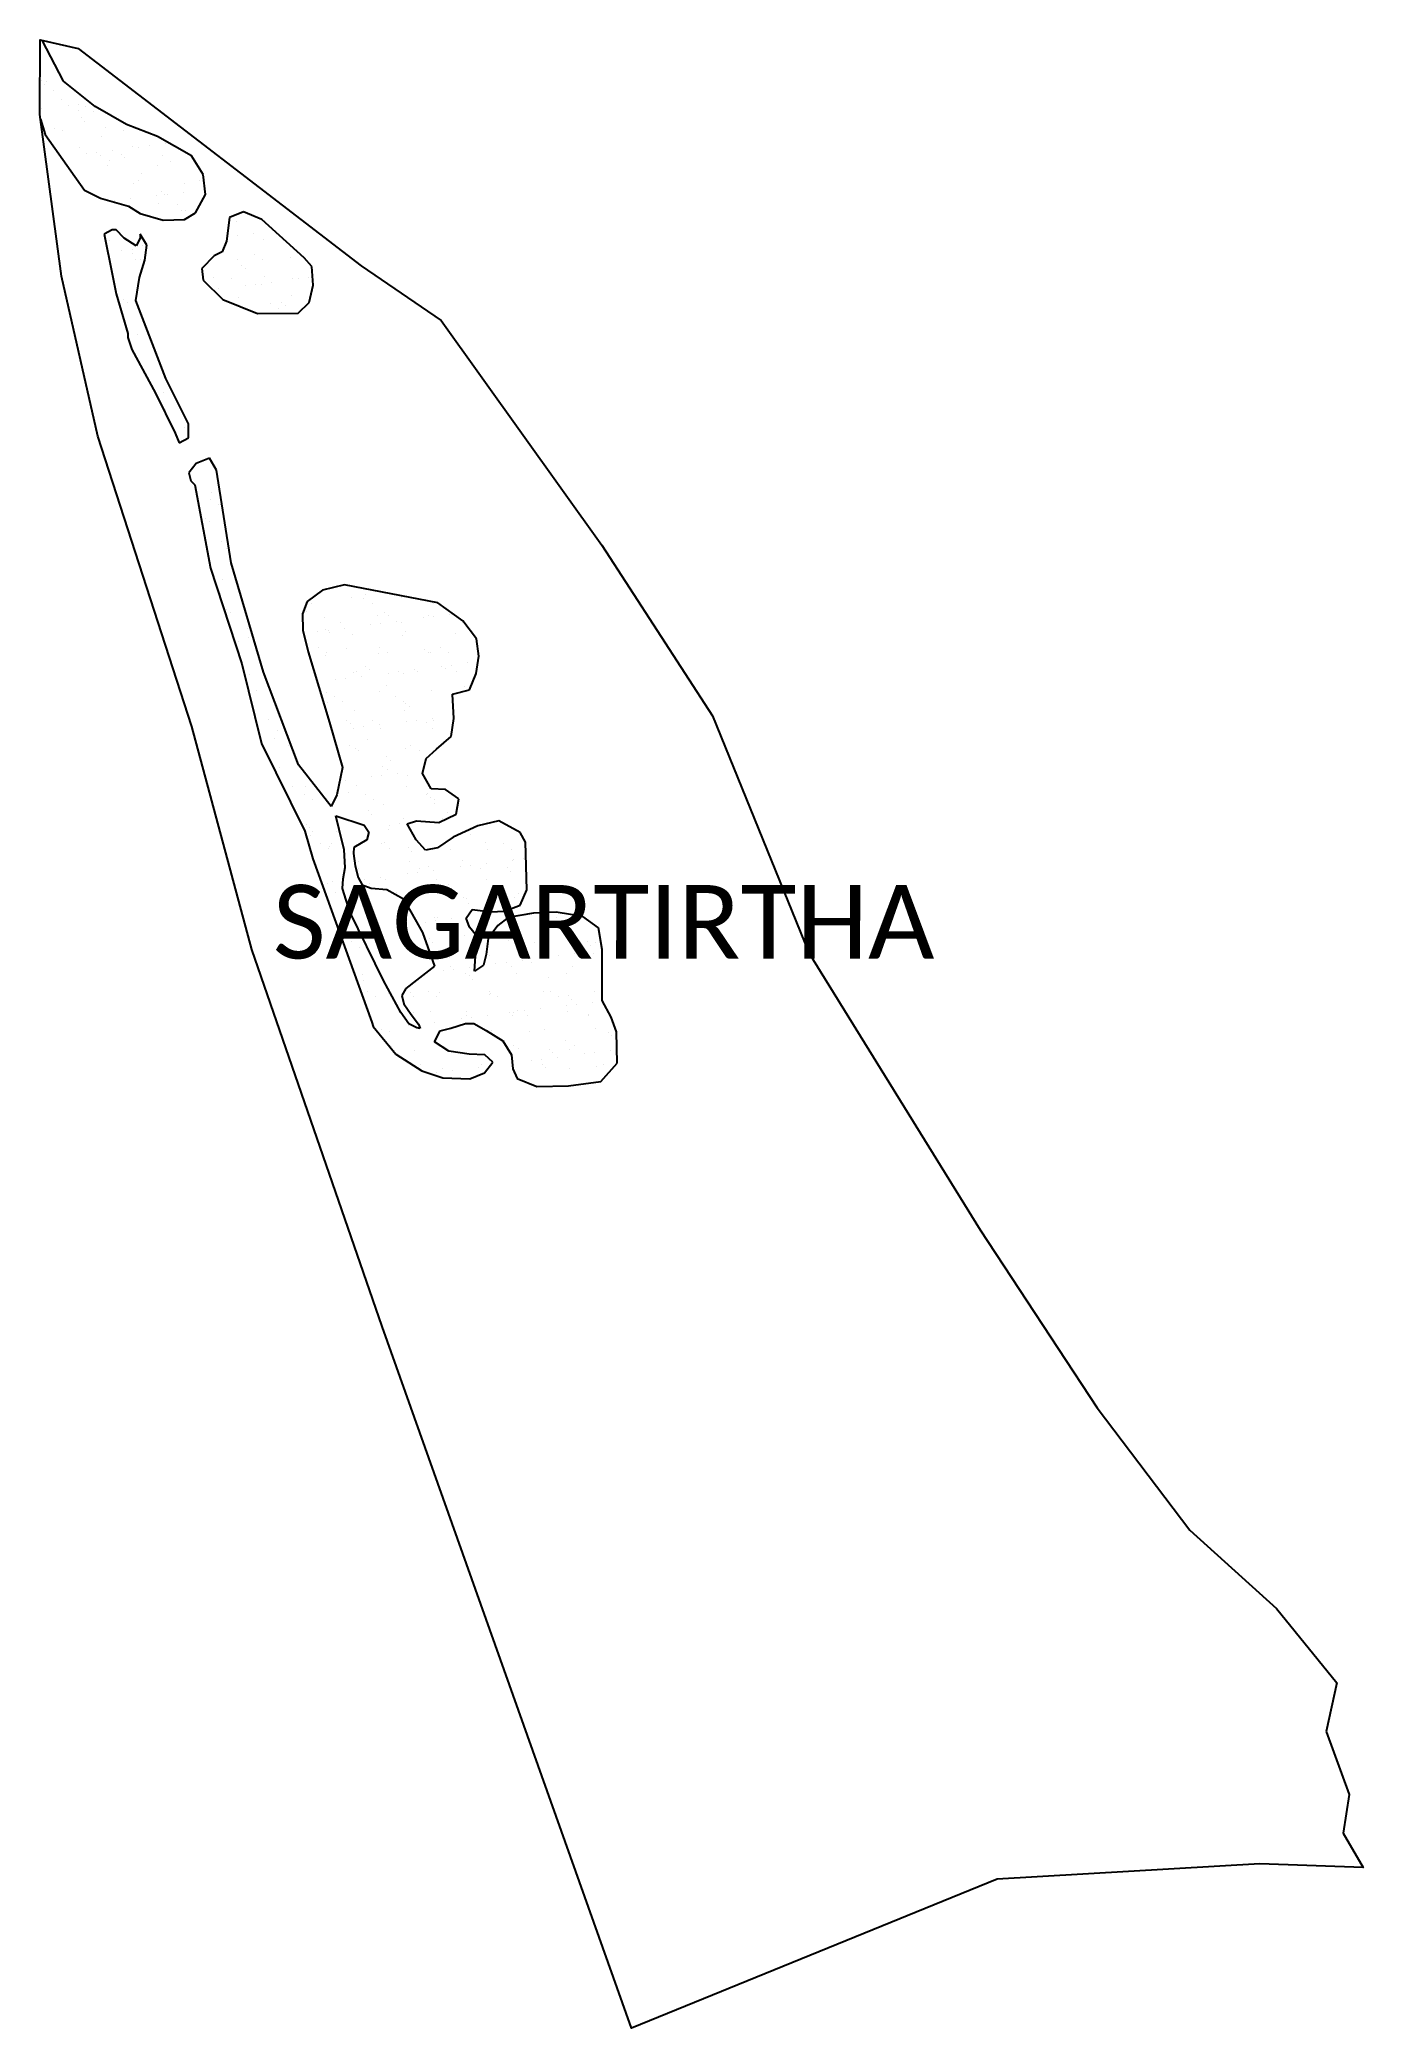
# Model space of a CAD drawing. Header units: metres. Extents: x 355975 to 357326, y 1743896 to 1745925.
import ezdxf

# ---------------------------------------------------------------- set-up
doc = ezdxf.new("R2010")
doc.units = ezdxf.units.M
doc.layers.add('SAND DUNES', color=42, linetype='Continuous')
doc.layers.add('VILLAGE NAME', color=250, linetype='Continuous')
doc.styles.add('MtXpl_Calibri', font='calibri.ttf')

msp = doc.modelspace()

# ---------------------------------------------------------------- linework, layer by layer
at = {"color": 3}
for points in [[(357288.1, 1744198.9), (357311.3, 1744134.8), (357305.3, 1744095.2), (357325.8, 1744060.2), (357220.3, 1744063.9), (356952.3, 1744048.3), (356579.1, 1743896.3), (356324.7, 1744612.4), (356191.6, 1744996.8), (356130.4, 1745224.4), (356034.4, 1745520.6), (355997.3, 1745684.1), (355975.2, 1745848.8), (355975.7, 1745925.2), (356014.3, 1745916.4), (356303.1, 1745694.7), (356385, 1745638.8), (356548.8, 1745409.6), (356661.7, 1745235.4), (356760, 1744993.4), (356934.9, 1744710.8), (357054.2, 1744529.3), (357148.8, 1744404.5), (357237.4, 1744324.4), (357298.8, 1744248.7)], [(357298.8, 1744248.7), (357288.1, 1744198.9)]]:
    msp.add_lwpolyline(points, dxfattribs=at)
at = {"layer": 'SAND DUNES'}
for p, q in [((355999.4, 1745882.8), (355977.5, 1745924.8)), ((356031.9, 1745857), (355999.4, 1745882.8)), ((355975.8, 1745844.3), (355980.6, 1745828.7)), ((356063.6, 1745838.7), (356031.9, 1745857)), ((355980.6, 1745828.7), (356021, 1745771.7)), ((356095.3, 1745826.5), (356063.6, 1745838.7)), ((356130, 1745806.7), (356095.3, 1745826.5)), ((356142, 1745787.8), (356130, 1745806.7)), ((356144.2, 1745767.4), (356142, 1745787.8)), ((356021, 1745771.7), (356037.2, 1745763.6)), ((356037.2, 1745763.6), (356065.6, 1745755.4)), ((356134.3, 1745748.6), (356144.2, 1745767.4)), ((356065.6, 1745755.4), (356077.6, 1745748)), ((356077.6, 1745748), (356101, 1745741.1)), ((356101, 1745741.1), (356122.9, 1745741.8)), ((356122.9, 1745741.8), (356134.3, 1745748.6)), ((356168.7, 1745744), (356165.8, 1745719.7)), ((356183, 1745749.6), (356168.7, 1745744)), ((356202, 1745741.9), (356183, 1745749.6)), ((356245.2, 1745702.8), (356202, 1745741.9)), ((356049.2, 1745731.1), (356041.1, 1745727)), ((356041.1, 1745727), (356049.1, 1745686.4)), ((356053.3, 1745731.1), (356049.2, 1745731.1)), ((356061.4, 1745722.9), (356053.3, 1745731.1)), ((356073.5, 1745714.8), (356061.4, 1745722.9)), ((356077.6, 1745722.9), (356073.5, 1745714.8)), ((356084.5, 1745715.6), (356077.6, 1745726.9)), ((356077.6, 1745726.9), (356077.6, 1745722.9)), ((356165.8, 1745719.7), (356161.5, 1745708.8)), ((356076.9, 1745682.7), (356082.4, 1745700.4)), ((356082.4, 1745700.4), (356084.5, 1745715.6)), ((356153.3, 1745704.6), (356140.5, 1745691.8)), ((356161.5, 1745708.8), (356153.3, 1745704.6)), ((356252.8, 1745693.7), (356245.2, 1745702.8)), ((356049.1, 1745686.4), (356053.1, 1745666.1)), ((356073.2, 1745659.1), (356076.9, 1745682.7)), ((356140.5, 1745691.8), (356141.8, 1745679.9)), ((356141.8, 1745679.9), (356162.2, 1745660.3)), ((356254.1, 1745674.7), (356252.8, 1745693.7)), ((356053.1, 1745666.1), (356065.1, 1745625.5)), ((356103.8, 1745579.6), (356073.2, 1745659.1)), ((356162.2, 1745660.3), (356197.4, 1745645.9)), ((356250.3, 1745657.1), (356254.1, 1745674.7)), ((356197.4, 1745645.9), (356238.8, 1745646.2)), ((356238.8, 1745646.2), (356250.3, 1745657.1)), ((356065.1, 1745625.5), (356065.1, 1745621.5)), ((356065.1, 1745621.5), (356069.1, 1745609.3)), ((356069.1, 1745609.3), (356093.3, 1745564.6)), ((356127, 1745533.3), (356103.8, 1745579.6)), ((356093.3, 1745564.6), (356113.4, 1745523.9)), ((356113.4, 1745523.9), (356117.4, 1745513.8)), ((356117.4, 1745513.8), (356126.9, 1745518.9)), ((356126.9, 1745518.9), (356127, 1745533.3)), ((356148.5, 1745498.4), (356134.9, 1745492.7)), ((356155.4, 1745486), (356148.5, 1745498.4)), ((356134.9, 1745492.7), (356127.5, 1745483.3)), ((356127.5, 1745483.3), (356129.5, 1745475.2)), ((356129.5, 1745475.2), (356133.5, 1745471.1)), ((356170.7, 1745391.5), (356155.4, 1745486)), ((356133.5, 1745471.1), (356149.4, 1745385.9)), ((356149.4, 1745385.9), (356181.5, 1745288.4)), ((356203.5, 1745279.8), (356170.7, 1745391.5)), ((356263.9, 1745363.7), (356248.1, 1745352)), ((356286.2, 1745369), (356263.9, 1745363.7)), ((356381.3, 1745350.7), (356286.2, 1745369)), ((356248.1, 1745352), (356243.3, 1745339.3)), ((356243.3, 1745339.3), (356243.5, 1745322.7)), ((356406.9, 1745332.4), (356381.3, 1745350.7)), ((356243.5, 1745322.7), (356249.2, 1745300.6)), ((356420.8, 1745313.9), (356406.9, 1745332.4)), ((356423.2, 1745296.3), (356420.8, 1745313.9)), ((356249.2, 1745300.6), (356270.9, 1745228.5)), ((356420.5, 1745278.7), (356423.2, 1745296.3)), ((356181.5, 1745288.4), (356201.5, 1745207.2)), ((356239.1, 1745185.5), (356203.5, 1745279.8)), ((356413.6, 1745261.8), (356420.5, 1745278.7)), ((356396.5, 1745257.5), (356413.6, 1745261.8)), ((356397.7, 1745232.8), (356396.5, 1745257.5)), ((356395, 1745214.4), (356397.7, 1745232.8)), ((356270.9, 1745228.5), (356284, 1745182.6)), ((356380.1, 1745201.4), (356395, 1745214.4)), ((356201.5, 1745207.2), (356245.8, 1745117.8)), ((356365.8, 1745176.7), (356369.5, 1745191.8)), ((356369.5, 1745191.8), (356380.1, 1745201.4)), ((356272.7, 1745142.9), (356239.1, 1745185.5)), ((356284, 1745182.6), (356278.5, 1745154.9)), ((356374.8, 1745160.9), (356365.8, 1745176.7)), ((356278.5, 1745154.9), (356272.7, 1745142.9)), ((356389.2, 1745160.3), (356374.8, 1745160.9)), ((356403, 1745150.8), (356389.2, 1745160.3)), ((356400.1, 1745134.9), (356403, 1745150.8)), ((356280.8, 1745119.3), (356277.4, 1745133.5)), ((356277.4, 1745133.5), (356306.2, 1745123.8)), ((356382.4, 1745126.4), (356400.1, 1745134.9)), ((356245.8, 1745117.8), (356253.8, 1745089.4)), ((356286, 1745098.6), (356280.8, 1745119.3)), ((356306.2, 1745123.8), (356311.1, 1745116.7)), ((356311.1, 1745116.7), (356308.9, 1745108.7)), ((356350.1, 1745125.2), (356359.7, 1745128.4)), ((356359.3, 1745108.7), (356350.1, 1745125.2)), ((356359.7, 1745128.4), (356382.4, 1745126.4)), ((356397.1, 1745111.6), (356381.1, 1745100.7)), ((356422.1, 1745123.2), (356397.1, 1745111.6)), ((356443.6, 1745128.3), (356422.1, 1745123.2)), ((356465.3, 1745116.3), (356443.6, 1745128.3)), ((356470.8, 1745106.5), (356465.3, 1745116.3)), ((356286.8, 1745080.6), (356286, 1745098.6)), ((356295.6, 1745101), (356295.3, 1745094.9)), ((356295.3, 1745094.9), (356297, 1745082.4)), ((356308.9, 1745108.7), (356295.6, 1745101)), ((356369, 1745098.4), (356359.3, 1745108.7)), ((356381.1, 1745100.7), (356369, 1745098.4)), ((356472.4, 1745057.9), (356470.8, 1745106.5)), ((356253.8, 1745089.4), (356314.1, 1744922.8)), ((356284, 1745059.3), (356284.9, 1745069.2)), ((356284.9, 1745069.2), (356286.8, 1745080.6)), ((356297, 1745082.4), (356300, 1745070.4)), ((356300, 1745070.4), (356304.1, 1745062.8)), ((356291.6, 1745035.4), (356284, 1745059.3)), ((356304.1, 1745062.8), (356313.3, 1745059.4)), ((356313.3, 1745059.4), (356329.4, 1745058.3)), ((356329.4, 1745058.3), (356346.5, 1745048.6)), ((356465.3, 1745042.2), (356472.4, 1745057.9)), ((356326.1, 1744965.3), (356291.6, 1745035.4)), ((356346.5, 1745048.6), (356365.8, 1745014.2)), ((356410.2, 1745028.9), (356416.4, 1745037.8)), ((356413.6, 1745019.7), (356410.2, 1745028.9)), ((356416.4, 1745037.8), (356435.2, 1745035.3)), ((356435.2, 1745035.3), (356449.6, 1745036.1)), ((356453.3, 1745029.7), (356442.8, 1745021.4)), ((356449.6, 1745036.1), (356465.3, 1745042.2)), ((356479.1, 1745033.9), (356453.3, 1745029.7)), ((356502.1, 1745035), (356479.1, 1745033.9)), ((356529.5, 1745030.6), (356502.1, 1745035)), ((356545.4, 1745018.9), (356529.5, 1745030.6)), ((356365.8, 1745014.2), (356378.1, 1744979.9)), ((356421.2, 1745010.4), (356413.6, 1745019.7)), ((356419, 1744974.8), (356421.2, 1745010.4)), ((356442.8, 1745021.4), (356432.9, 1745008.3)), ((356549.3, 1744997), (356545.4, 1745018.9)), ((356430.7, 1744992), (356428.2, 1744980.9)), ((356432.9, 1745008.3), (356430.7, 1744992)), ((356549.2, 1744944.8), (356549.3, 1744997)), ((356378.1, 1744979.9), (356359.6, 1744965.8)), ((356428.2, 1744980.9), (356419, 1744974.8)), ((356343.6, 1744932.6), (356326.1, 1744965.3)), ((356348.9, 1744957.3), (356344.8, 1744950)), ((356344.8, 1744950), (356346.8, 1744941.6)), ((356359.6, 1744965.8), (356348.9, 1744957.3)), ((356351.8, 1744921.1), (356343.6, 1744932.6)), ((356346.8, 1744941.6), (356354.3, 1744930.7)), ((356354.3, 1744930.7), (356361.8, 1744920.9)), ((356558.3, 1744927.9), (356549.2, 1744944.8)), ((356563.8, 1744913.1), (356558.3, 1744927.9)), ((356314.1, 1744922.8), (356315.4, 1744918.5)), ((356315.4, 1744918.5), (356338.5, 1744890.2)), ((356360.1, 1744916.9), (356351.8, 1744921.1)), ((356363.3, 1744916.5), (356360.1, 1744916.9)), ((356361.8, 1744920.9), (356363.3, 1744916.5)), ((356377.9, 1744902.7), (356383.7, 1744914)), ((356383.7, 1744914), (356394.8, 1744916.7)), ((356394.8, 1744916.7), (356409.6, 1744921.6)), ((356409.6, 1744921.6), (356418.2, 1744921.6)), ((356418.2, 1744921.6), (356430.7, 1744914.4)), ((356430.7, 1744914.4), (356447.6, 1744903.6)), ((356564.3, 1744880.8), (356563.8, 1744913.1)), ((356338.5, 1744890.2), (356365.1, 1744873.2)), ((356392.6, 1744893.1), (356377.9, 1744902.7)), ((356413.5, 1744890.2), (356392.6, 1744893.1)), ((356429.4, 1744889.6), (356413.5, 1744890.2)), ((356437.7, 1744881.9), (356429.4, 1744889.6)), ((356447.6, 1744903.6), (356456.5, 1744889.5)), ((356456.5, 1744889.5), (356458, 1744875.3)), ((356365.1, 1744873.2), (356386.6, 1744866.1)), ((356414, 1744865.1), (356429.1, 1744871.1)), ((356429.1, 1744871.1), (356437.7, 1744881.9)), ((356458, 1744875.3), (356462.5, 1744865.2)), ((356547.9, 1744862.4), (356564.3, 1744880.8)), ((356386.6, 1744866.1), (356414, 1744865.1)), ((356462.5, 1744865.2), (356482.5, 1744857.1)), ((356482.5, 1744857.1), (356514.7, 1744857.9)), ((356514.7, 1744857.9), (356547.9, 1744862.4))]:
    msp.add_line(p, q, dxfattribs=at)
at = {"layer": 'SAND DUNES', "linetype": 'Continuous'}
for p, q in [((355986, 1745907.6), (355986, 1745907.6)), ((355976.7, 1745883.4), (355976.7, 1745883.4)), ((355982.2, 1745882.5), (355982.2, 1745882.5)), ((355980.4, 1745880), (355980.4, 1745880)), ((355989.3, 1745873.7), (355989.3, 1745873.7)), ((355997.7, 1745864), (355997.7, 1745864)), ((355977.1, 1745854.7), (355977.1, 1745854.7)), ((356004.3, 1745858.2), (356004.3, 1745858.2)), ((356014.6, 1745853.5), (356014.6, 1745853.5)), ((356014.7, 1745859.6), (356014.7, 1745859.6)), ((356017.6, 1745845.7), (356017.6, 1745845.7)), ((356021.3, 1745842.3), (356021.3, 1745842.3)), ((356021.7, 1745857.1), (356021.7, 1745857.1)), ((356030.1, 1745851.7), (356030.1, 1745851.7)), ((355990.4, 1745835.1), (355990.4, 1745835.1)), ((355998.1, 1745832.3), (355998.1, 1745832.3)), ((356038.6, 1745826.3), (356038.6, 1745826.3)), ((356042.8, 1745835.6), (356042.8, 1745835.6)), ((356060.4, 1745832.2), (356060.4, 1745832.2)), ((356015.7, 1745815), (356015.7, 1745815)), ((356022.5, 1745808.8), (356022.5, 1745808.8)), ((356033, 1745810.1), (356033, 1745810.1)), ((356037.7, 1745806.9), (356037.7, 1745806.9)), ((356046.1, 1745801.5), (356046.1, 1745801.5)), ((356049.2, 1745812.2), (356049.2, 1745812.2)), ((356058.4, 1745808), (356058.4, 1745808)), ((356062.1, 1745804.6), (356062.1, 1745804.6)), ((356069.7, 1745816.7), (356069.7, 1745816.7)), ((356076.4, 1745815.7), (356076.4, 1745815.7)), ((356086.8, 1745817), (356086.8, 1745817)), ((356100, 1745806.8), (356100, 1745806.8)), ((356103.1, 1745819.1), (356103.1, 1745819.1)), ((356108.4, 1745801.4), (356108.4, 1745801.4)), ((356014.1, 1745782.2), (356014.1, 1745782.2)), ((356043.9, 1745797.1), (356043.9, 1745797.1)), ((356076.4, 1745782.1), (356076.4, 1745782.1)), ((356079.5, 1745788.6), (356079.5, 1745788.6)), ((356095, 1745796.6), (356095, 1745796.6)), ((356138.7, 1745782), (356138.7, 1745782)), ((356051.2, 1745760.7), (356051.2, 1745760.7)), ((356067.5, 1745762.8), (356067.5, 1745762.8)), ((356070.9, 1745778.2), (356070.9, 1745778.2)), ((356094.7, 1745766.3), (356094.7, 1745766.3)), ((356099.3, 1745770.3), (356099.3, 1745770.3)), ((356103, 1745766.9), (356103, 1745766.9)), ((356105.1, 1745767.6), (356105.1, 1745767.6)), ((356121.4, 1745769.7), (356121.4, 1745769.7)), ((356123.2, 1745778.7), (356123.2, 1745778.7)), ((356096.2, 1745758.1), (356096.2, 1745758.1)), ((356116, 1745756.7), (356116, 1745756.7)), ((356120.3, 1745750.9), (356120.3, 1745750.9)), ((356124.4, 1745751.3), (356124.4, 1745751.3)), ((356175.5, 1745739.7), (356175.5, 1745739.7)), ((356046.1, 1745720), (356046.1, 1745720)), ((356166.8, 1745723.8), (356166.8, 1745723.8)), ((356177.2, 1745725.1), (356177.2, 1745725.1)), ((356193.5, 1745727.2), (356193.5, 1745727.2)), ((356203.7, 1745721.8), (356203.7, 1745721.8)), ((356059.1, 1745710), (356059.1, 1745710)), ((356069.5, 1745711.3), (356069.5, 1745711.3)), ((356069.6, 1745706.7), (356069.6, 1745706.7)), ((356073.1, 1745701.1), (356073.1, 1745701.1)), ((356078.1, 1745701.3), (356078.1, 1745701.3)), ((356080, 1745715.3), (356080, 1745715.3)), ((356083.6, 1745711.9), (356083.6, 1745711.9)), ((356176.6, 1745701.2), (356176.6, 1745701.2)), ((356194.2, 1745706.5), (356194.2, 1745706.5)), ((356202.6, 1745701), (356202.6, 1745701)), ((356230.6, 1745702.9), (356230.6, 1745702.9)), ((356152.4, 1745682.8), (356152.4, 1745682.8)), ((356170.6, 1745681.7), (356170.6, 1745681.7)), ((356181, 1745694.9), (356181, 1745694.9)), ((356184.7, 1745691.5), (356184.7, 1745691.5)), ((356204.8, 1745683.2), (356204.8, 1745683.2)), ((356232.9, 1745681.6), (356232.9, 1745681.6)), ((356238.9, 1745681.2), (356238.9, 1745681.2)), ((356249.3, 1745682.6), (356249.3, 1745682.6)), ((356060.6, 1745660.2), (356060.6, 1745660.2)), ((356157.9, 1745670.9), (356157.9, 1745670.9)), ((356177.7, 1745662.6), (356177.7, 1745662.6)), ((356185.1, 1745674.3), (356185.1, 1745674.3)), ((356195.5, 1745675.7), (356195.5, 1745675.7)), ((356202, 1745675.5), (356202, 1745675.5)), ((356211.7, 1745677.7), (356211.7, 1745677.7)), ((356231.8, 1745664.4), (356231.8, 1745664.4)), ((356064.3, 1745656.8), (356064.3, 1745656.8)), ((356210.2, 1745656.3), (356210.2, 1745656.3)), ((356218.6, 1745650.9), (356218.6, 1745650.9)), ((356221.9, 1745657.2), (356221.9, 1745657.2)), ((356225.5, 1745653.8), (356225.5, 1745653.8)), ((356075.3, 1745624), (356075.3, 1745624)), ((356101.8, 1745565.4), (356101.8, 1745565.4)), ((356103.2, 1745548.1), (356103.2, 1745548.1)), ((356123, 1745529.7), (356123, 1745529.7)), ((356126.7, 1745526.3), (356126.7, 1745526.3)), ((356149.5, 1745456), (356149.5, 1745456)), ((356150.4, 1745462.9), (356150.4, 1745462.9)), ((356144.6, 1745437), (356144.6, 1745437)), ((356157.9, 1745450.6), (356157.9, 1745450.6)), ((356159.2, 1745451.5), (356159.2, 1745451.5)), ((356148.2, 1745433.6), (356148.2, 1745433.6)), ((356165.6, 1745417.6), (356165.6, 1745417.6)), ((356160.3, 1745413), (356160.3, 1745413)), ((356165.5, 1745405.8), (356165.5, 1745405.8)), ((356161.4, 1745374.4), (356161.4, 1745374.4)), ((356159.7, 1745360.5), (356159.7, 1745360.5)), ((356293.1, 1745356.5), (356293.1, 1745356.5)), ((356306, 1745355.5), (356306, 1745355.5)), ((356307.5, 1745359.5), (356307.5, 1745359.5)), ((356344.3, 1745356.1), (356344.3, 1745356.1)), ((356166.1, 1745344.2), (356166.1, 1745344.2)), ((356169.8, 1745340.8), (356169.8, 1745340.8)), ((356247.3, 1745342.2), (356247.3, 1745342.2)), ((356252.2, 1745350.2), (356252.2, 1745350.2)), ((356266, 1745335.9), (356266, 1745335.9)), ((356314.4, 1745350.1), (356314.4, 1745350.1)), ((356320.1, 1745337.7), (356320.1, 1745337.7)), ((356327.3, 1745341.2), (356327.3, 1745341.2)), ((356331, 1745337.8), (356331, 1745337.8)), ((356366.8, 1745335.3), (356366.8, 1745335.3)), ((356372.4, 1745338.2), (356372.4, 1745338.2)), ((356376.7, 1745350), (356376.7, 1745350)), ((356377.2, 1745336.6), (356377.2, 1745336.6)), ((356393.4, 1745338.7), (356393.4, 1745338.7)), ((356187.1, 1745324.8), (356187.1, 1745324.8)), ((356187.8, 1745315.8), (356187.8, 1745315.8)), ((356259, 1745321.5), (356259, 1745321.5)), ((356267.1, 1745323.9), (356267.1, 1745323.9)), ((356269.5, 1745322.8), (356269.5, 1745322.8)), ((356270.8, 1745320.5), (356270.8, 1745320.5)), ((356282.4, 1745330.7), (356282.4, 1745330.7)), ((356285.7, 1745324.9), (356285.7, 1745324.9)), ((356294.2, 1745318), (356294.2, 1745318)), ((356312.9, 1745328.4), (356312.9, 1745328.4)), ((356323.3, 1745329.7), (356323.3, 1745329.7)), ((356339.6, 1745331.8), (356339.6, 1745331.8)), ((356344.7, 1745330.6), (356344.7, 1745330.6)), ((356345.4, 1745317.6), (356345.4, 1745317.6)), ((356348.3, 1745321.8), (356348.3, 1745321.8)), ((356399.4, 1745319.3), (356399.4, 1745319.3)), ((356407, 1745330.5), (356407, 1745330.5)), ((356178, 1745311.1), (356178, 1745311.1)), ((356259.7, 1745305.4), (356259.7, 1745305.4)), ((356267.2, 1745297.4), (356267.2, 1745297.4)), ((356268.1, 1745300), (356268.1, 1745300)), ((356288.2, 1745304.5), (356288.2, 1745304.5)), ((356321.2, 1745299.2), (356321.2, 1745299.2)), ((356322, 1745305.3), (356322, 1745305.3)), ((356330.4, 1745299.9), (356330.4, 1745299.9)), ((356368.2, 1745303.5), (356368.2, 1745303.5)), ((356371.9, 1745300.1), (356371.9, 1745300.1)), ((356373.5, 1745299.6), (356373.5, 1745299.6)), ((356384.3, 1745305.2), (356384.3, 1745305.2)), ((356392.7, 1745299.8), (356392.7, 1745299.8)), ((356189, 1745277.2), (356189, 1745277.2)), ((356287.7, 1745273.4), (356287.7, 1745273.4)), ((356295.3, 1745279.5), (356295.3, 1745279.5)), ((356298.4, 1745280.6), (356298.4, 1745280.6)), ((356304, 1745275.5), (356304, 1745275.5)), ((356308, 1745286.1), (356308, 1745286.1)), ((356311.7, 1745282.8), (356311.7, 1745282.8)), ((356331.2, 1745279), (356331.2, 1745279)), ((356341.6, 1745280.3), (356341.6, 1745280.3)), ((356346.5, 1745279), (356346.5, 1745279)), ((356357.8, 1745282.4), (356357.8, 1745282.4)), ((356360.7, 1745280.5), (356360.7, 1745280.5)), ((356385, 1745285.9), (356385, 1745285.9)), ((356389.2, 1745284.1), (356389.2, 1745284.1)), ((356395.4, 1745287.2), (356395.4, 1745287.2)), ((356400.5, 1745280.8), (356400.5, 1745280.8)), ((356411.7, 1745289.3), (356411.7, 1745289.3)), ((356196.3, 1745261.7), (356196.3, 1745261.7)), ((356268.3, 1745258.9), (356268.3, 1745258.9)), ((356275.7, 1745255.3), (356275.7, 1745255.3)), ((356277.3, 1745272.1), (356277.3, 1745272.1)), ((356322.3, 1745260.6), (356322.3, 1745260.6)), ((356329, 1745266.8), (356329, 1745266.8)), ((356338, 1745255.2), (356338, 1745255.2)), ((356374.7, 1745261.1), (356374.7, 1745261.1)), ((356409, 1745265.8), (356409, 1745265.8)), ((356412.7, 1745262.4), (356412.7, 1745262.4)), ((356208.6, 1745232.1), (356208.6, 1745232.1)), ((356268.8, 1745249.4), (356268.8, 1745249.4)), ((356284.1, 1745249.9), (356284.1, 1745249.9)), ((356296.5, 1745240.9), (356296.5, 1745240.9)), ((356346.4, 1745249.8), (356346.4, 1745249.8)), ((356347.6, 1745240.5), (356347.6, 1745240.5)), ((356348.9, 1745248.4), (356348.9, 1745248.4)), ((356352.5, 1745245), (356352.5, 1745245)), ((356376.1, 1745233), (356376.1, 1745233)), ((356214.5, 1745212.3), (356214.5, 1745212.3)), ((356218.2, 1745220.7), (356218.2, 1745220.7)), ((356288.7, 1745231.1), (356288.7, 1745231.1)), ((356292.3, 1745227.7), (356292.3, 1745227.7)), ((356295.6, 1745222.7), (356295.6, 1745222.7)), ((356306, 1745224), (356306, 1745224)), ((356309.7, 1745211.7), (356309.7, 1745211.7)), ((356314.4, 1745230.5), (356314.4, 1745230.5)), ((356322.3, 1745226.1), (356322.3, 1745226.1)), ((356323.4, 1745222.1), (356323.4, 1745222.1)), ((356349.4, 1745229.5), (356349.4, 1745229.5)), ((356359.8, 1745230.9), (356359.8, 1745230.9)), ((356369.9, 1745229), (356369.9, 1745229)), ((356375.8, 1745222.6), (356375.8, 1745222.6)), ((356376.7, 1745230.3), (356376.7, 1745230.3)), ((356229.4, 1745205.3), (356229.4, 1745205.3)), ((356291.7, 1745205.2), (356291.7, 1745205.2)), ((356297.6, 1745202.4), (356297.6, 1745202.4)), ((356300.1, 1745199.8), (356300.1, 1745199.8)), ((356329.5, 1745193.4), (356329.5, 1745193.4)), ((356348.7, 1745201.9), (356348.7, 1745201.9)), ((356353.9, 1745205.1), (356353.9, 1745205.1)), ((356362.4, 1745199.7), (356362.4, 1745199.7)), ((356389.7, 1745210.7), (356389.7, 1745210.7)), ((356219.4, 1745182.2), (356219.4, 1745182.2)), ((356313.8, 1745173.2), (356313.8, 1745173.2)), ((356324.2, 1745174.6), (356324.2, 1745174.6)), ((356324.6, 1745183.5), (356324.6, 1745183.5)), ((356330.4, 1745180.3), (356330.4, 1745180.3)), ((356333.2, 1745190), (356333.2, 1745190)), ((356340.5, 1745176.6), (356340.5, 1745176.6)), ((356350.5, 1745174), (356350.5, 1745174)), ((356232.8, 1745162.9), (356232.8, 1745162.9)), ((356245.4, 1745155.1), (356245.4, 1745155.1)), ((356246.3, 1745163.4), (356246.3, 1745163.4)), ((356286.7, 1745169.8), (356286.7, 1745169.8)), ((356290.4, 1745156.7), (356290.4, 1745156.7)), ((356298.7, 1745163.8), (356298.7, 1745163.8)), ((356307.6, 1745155), (356307.6, 1745155)), ((356349.9, 1745163.4), (356349.9, 1745163.4)), ((356369.9, 1745154.9), (356369.9, 1745154.9)), ((356370.4, 1745155.7), (356370.4, 1745155.7)), ((356374.1, 1745152.3), (356374.1, 1745152.3)), ((356253.8, 1745149.7), (356253.8, 1745149.7)), ((356271.7, 1745143.2), (356271.7, 1745143.2)), ((356310.2, 1745138.3), (356310.2, 1745138.3)), ((356313.9, 1745135), (356313.9, 1745135)), ((356316.1, 1745149.6), (356316.1, 1745149.6)), ((356325.7, 1745145), (356325.7, 1745145)), ((356346.3, 1745130.2), (356346.3, 1745130.2)), ((356378, 1745145.5), (356378, 1745145.5)), ((356378.3, 1745149.5), (356378.3, 1745149.5)), ((356386, 1745130.7), (356386, 1745130.7)), ((356391.4, 1745136.3), (356391.4, 1745136.3)), ((356247.5, 1745124.8), (356247.5, 1745124.8)), ((356250, 1745121), (356250, 1745121)), ((356251.1, 1745113.4), (356251.1, 1745113.4)), ((356253.7, 1745117.6), (356253.7, 1745117.6)), ((356278.2, 1745116.9), (356278.2, 1745116.9)), ((356331.2, 1745118.9), (356331.2, 1745118.9)), ((356332.1, 1745123.8), (356332.1, 1745123.8)), ((356342.5, 1745125.1), (356342.5, 1745125.1)), ((356411.2, 1745118), (356411.2, 1745118)), ((356414.9, 1745114.6), (356414.9, 1745114.6)), ((356261.3, 1745105), (356261.3, 1745105)), ((356269.7, 1745099.6), (356269.7, 1745099.6)), ((356271, 1745101.6), (356271, 1745101.6)), ((356272.8, 1745104.7), (356272.8, 1745104.7)), ((356323.6, 1745104.9), (356323.6, 1745104.9)), ((356326.8, 1745106.4), (356326.8, 1745106.4)), ((356332, 1745099.5), (356332, 1745099.5)), ((356351.1, 1745100.6), (356351.1, 1745100.6)), ((356354.7, 1745097.2), (356354.7, 1745097.2)), ((356394.3, 1745099.4), (356394.3, 1745099.4)), ((356430.3, 1745106.5), (356430.3, 1745106.5)), ((356432.3, 1745098.6), (356432.3, 1745098.6)), ((356448.2, 1745104.7), (356448.2, 1745104.7)), ((356456.6, 1745099.3), (356456.6, 1745099.3)), ((356468.5, 1745089.5), (356468.5, 1745089.5)), ((356300, 1745080.1), (356300, 1745080.1)), ((356300.9, 1745086.8), (356300.9, 1745086.8)), ((356323.2, 1745070.9), (356323.2, 1745070.9)), ((356350.4, 1745074.4), (356350.4, 1745074.4)), ((356352.1, 1745086.3), (356352.1, 1745086.3)), ((356360.8, 1745075.7), (356360.8, 1745075.7)), ((356362.3, 1745080), (356362.3, 1745080)), ((356372.1, 1745081.2), (356372.1, 1745081.2)), ((356377, 1745077.8), (356377, 1745077.8)), ((356404.2, 1745081.3), (356404.2, 1745081.3)), ((356406.1, 1745088.1), (356406.1, 1745088.1)), ((356414.6, 1745082.6), (356414.6, 1745082.6)), ((356424.6, 1745079.9), (356424.6, 1745079.9)), ((356430.9, 1745084.7), (356430.9, 1745084.7)), ((356452.1, 1745080.3), (356452.1, 1745080.3)), ((356455.8, 1745076.9), (356455.8, 1745076.9)), ((356458.1, 1745088.2), (356458.1, 1745088.2)), ((356458.5, 1745088.6), (356458.5, 1745088.6)), ((356269.3, 1745064), (356269.3, 1745064)), ((356273.9, 1745066.2), (356273.9, 1745066.2)), ((356277.3, 1745054.9), (356277.3, 1745054.9)), ((356285.7, 1745049.5), (356285.7, 1745049.5)), ((356306.9, 1745068.8), (356306.9, 1745068.8)), ((356311.9, 1745063.9), (356311.9, 1745063.9)), ((356327.9, 1745067.9), (356327.9, 1745067.9)), ((356339.6, 1745054.7), (356339.6, 1745054.7)), ((356348, 1745049.3), (356348, 1745049.3)), ((356380.3, 1745068.4), (356380.3, 1745068.4)), ((356391.9, 1745062.9), (356391.9, 1745062.9)), ((356395.6, 1745059.5), (356395.6, 1745059.5)), ((356401.9, 1745054.6), (356401.9, 1745054.6)), ((356407.3, 1745049.5), (356407.3, 1745049.5)), ((356410.3, 1745049.2), (356410.3, 1745049.2)), ((356431.4, 1745068), (356431.4, 1745068)), ((356459.6, 1745050), (356459.6, 1745050)), ((356464.1, 1745054.5), (356464.1, 1745054.5)), ((356353.2, 1745047.8), (356353.2, 1745047.8)), ((356378.3, 1745029.9), (356378.3, 1745029.9)), ((356381.4, 1745029.8), (356381.4, 1745029.8)), ((356412.9, 1745043.5), (356412.9, 1745043.5)), ((356486.6, 1745031.2), (356486.6, 1745031.2)), ((356502.9, 1745029.7), (356502.9, 1745029.7)), ((356287.6, 1745014.6), (356287.6, 1745014.6)), ((356292.6, 1745008.9), (356292.6, 1745008.9)), ((356303.2, 1745009.7), (356303.2, 1745009.7)), ((356368.6, 1745025), (356368.6, 1745025)), ((356379, 1745026.3), (356379, 1745026.3)), ((356395.3, 1745028.4), (356395.3, 1745028.4)), ((356408.4, 1745011), (356408.4, 1745011)), ((356460.7, 1745011.5), (356460.7, 1745011.5)), ((356511.9, 1745011.1), (356511.9, 1745011.1)), ((356514, 1745023.2), (356514, 1745023.2)), ((356293.3, 1745004.7), (356293.3, 1745004.7)), ((356301.7, 1744999.3), (356301.7, 1744999.3)), ((356312.4, 1744990.5), (356312.4, 1744990.5)), ((356372.6, 1745007.9), (356372.6, 1745007.9)), ((356376.3, 1745004.5), (356376.3, 1745004.5)), ((356382.5, 1744991.3), (356382.5, 1744991.3)), ((356393.6, 1744988.5), (356393.6, 1744988.5)), ((356417.8, 1745004.5), (356417.8, 1745004.5)), ((356433.7, 1744990.9), (356433.7, 1744990.9)), ((356453.8, 1745005.8), (356453.8, 1745005.8)), ((356480.1, 1745004.4), (356480.1, 1745004.4)), ((356487.7, 1744992.6), (356487.7, 1744992.6)), ((356488.5, 1744999), (356488.5, 1744999)), ((356494.6, 1744989.3), (356494.6, 1744989.3)), ((356505, 1744990.7), (356505, 1744990.7)), ((356521.3, 1744992.8), (356521.3, 1744992.8)), ((356533.8, 1745004.8), (356533.8, 1745004.8)), ((356537.5, 1745001.5), (356537.5, 1745001.5)), ((356540.1, 1744993.1), (356540.1, 1744993.1)), ((356542.4, 1745004.3), (356542.4, 1745004.3)), ((356548.5, 1744996.2), (356548.5, 1744996.2)), ((356304.3, 1744971.1), (356304.3, 1744971.1)), ((356386.9, 1744975.5), (356386.9, 1744975.5)), ((356394.3, 1744979.8), (356394.3, 1744979.8)), ((356397.3, 1744976.9), (356397.3, 1744976.9)), ((356409.5, 1744972.5), (356409.5, 1744972.5)), ((356413.5, 1744970.2), (356413.5, 1744970.2)), ((356413.6, 1744979), (356413.6, 1744979)), ((356440.7, 1744982.4), (356440.7, 1744982.4)), ((356451.2, 1744983.8), (356451.2, 1744983.8)), ((356456.5, 1744979.6), (356456.5, 1744979.6)), ((356461.9, 1744972.9), (356461.9, 1744972.9)), ((356467.4, 1744985.9), (356467.4, 1744985.9)), ((356473.6, 1744987.5), (356473.6, 1744987.5)), ((356477.3, 1744984.1), (356477.3, 1744984.1)), ((356494.7, 1744968.1), (356494.7, 1744968.1)), ((356513, 1744972.5), (356513, 1744972.5)), ((356518.8, 1744979.5), (356518.8, 1744979.5)), ((356305.8, 1744965.2), (356305.8, 1744965.2)), ((356309.2, 1744954.6), (356309.2, 1744954.6)), ((356317.7, 1744949.2), (356317.7, 1744949.2)), ((356331.3, 1744952.3), (356331.3, 1744952.3)), ((356353.3, 1744952.8), (356353.3, 1744952.8)), ((356356.9, 1744949.4), (356356.9, 1744949.4)), ((356371.5, 1744954.5), (356371.5, 1744954.5)), ((356379.9, 1744949.1), (356379.9, 1744949.1)), ((356383.6, 1744952.8), (356383.6, 1744952.8)), ((356417.1, 1744966.8), (356417.1, 1744966.8)), ((356433.8, 1744954.4), (356433.8, 1744954.4)), ((356434.5, 1744950.8), (356434.5, 1744950.8)), ((356434.8, 1744952.3), (356434.8, 1744952.3)), ((356442.2, 1744949), (356442.2, 1744949)), ((356488.8, 1744954.1), (356488.8, 1744954.1)), ((356496.1, 1744954.2), (356496.1, 1744954.2)), ((356504.5, 1744948.8), (356504.5, 1744948.8)), ((356514.5, 1744949.8), (356514.5, 1744949.8)), ((356541.2, 1744954.6), (356541.2, 1744954.6)), ((356356.6, 1744932.2), (356356.6, 1744932.2)), ((356374.3, 1744933.4), (356374.3, 1744933.4)), ((356410.2, 1744929.6), (356410.2, 1744929.6)), ((356410.6, 1744933.9), (356410.6, 1744933.9)), ((356415.6, 1744927.5), (356415.6, 1744927.5)), ((356431.8, 1744929.5), (356431.8, 1744929.5)), ((356454.3, 1744932.5), (356454.3, 1744932.5)), ((356458, 1744929.1), (356458, 1744929.1)), ((356459, 1744933), (356459, 1744933)), ((356463, 1744934.4), (356463, 1744934.4)), ((356469.4, 1744934.4), (356469.4, 1744934.4)), ((356472.5, 1744929.5), (356472.5, 1744929.5)), ((356485.7, 1744936.4), (356485.7, 1744936.4)), ((356512.9, 1744939.9), (356512.9, 1744939.9)), ((356514.1, 1744934), (356514.1, 1744934)), ((356518.2, 1744946.4), (356518.2, 1744946.4)), ((356523.3, 1744941.2), (356523.3, 1744941.2)), ((356534.8, 1744929.4), (356534.8, 1744929.4)), ((356535.5, 1744930.4), (356535.5, 1744930.4)), ((356539.6, 1744943.3), (356539.6, 1744943.3)), ((356324.1, 1744915.8), (356324.1, 1744915.8)), ((356332.4, 1744913.7), (356332.4, 1744913.7)), ((356351.3, 1744919.2), (356351.3, 1744919.2)), ((356378, 1744922.6), (356378, 1744922.6)), ((356405.2, 1744926.1), (356405.2, 1744926.1)), ((356435.9, 1744913.8), (356435.9, 1744913.8)), ((356475.3, 1744913.1), (356475.3, 1744913.1)), ((356490, 1744915.5), (356490, 1744915.5)), ((356542.3, 1744916), (356542.3, 1744916)), ((356555.4, 1744912.1), (356555.4, 1744912.1)), ((356559, 1744908.7), (356559, 1744908.7)), ((356333.6, 1744899), (356333.6, 1744899)), ((356333.9, 1744897.8), (356333.9, 1744897.8)), ((356337.6, 1744894.4), (356337.6, 1744894.4)), ((356357.7, 1744893.6), (356357.7, 1744893.6)), ((356449.8, 1744904.2), (356449.8, 1744904.2)), ((356458.2, 1744898.8), (356458.2, 1744898.8)), ((356464.1, 1744895.9), (356464.1, 1744895.9)), ((356495.2, 1744894.8), (356495.2, 1744894.8)), ((356498.8, 1744891.4), (356498.8, 1744891.4)), ((356504, 1744887), (356504, 1744887)), ((356512.1, 1744904.1), (356512.1, 1744904.1)), ((356515.3, 1744895.4), (356515.3, 1744895.4)), ((356520.5, 1744898.7), (356520.5, 1744898.7)), ((356531.1, 1744890.5), (356531.1, 1744890.5)), ((356541.6, 1744891.8), (356541.6, 1744891.8)), ((356557.8, 1744893.9), (356557.8, 1744893.9)), ((356363.9, 1744879.6), (356363.9, 1744879.6)), ((356380, 1744871.1), (356380, 1744871.1)), ((356385.9, 1744875.7), (356385.9, 1744875.7)), ((356396.2, 1744873.2), (356396.2, 1744873.2)), ((356423.4, 1744876.7), (356423.4, 1744876.7)), ((356426.2, 1744879.5), (356426.2, 1744879.5)), ((356433.8, 1744878), (356433.8, 1744878)), ((356477.3, 1744883.6), (356477.3, 1744883.6)), ((356487.7, 1744884.9), (356487.7, 1744884.9)), ((356488.5, 1744879.4), (356488.5, 1744879.4)), ((356491.1, 1744877), (356491.1, 1744877)), ((356516.2, 1744875.4), (356516.2, 1744875.4)), ((356543.4, 1744877.5), (356543.4, 1744877.5)), ((356550.8, 1744879.3), (356550.8, 1744879.3))]:
    msp.add_line(p, q, dxfattribs=at)

# ---------------------------------------------------------------- texts
at = {"layer": 'VILLAGE NAME', "style": 'MtXpl_Calibri'}
msp.add_text('SAGARTIRTHA', height=75.177, rotation=359.9793, dxfattribs=at).set_placement((356213.1, 1744987.7))

doc.saveas('drawing.dxf')
